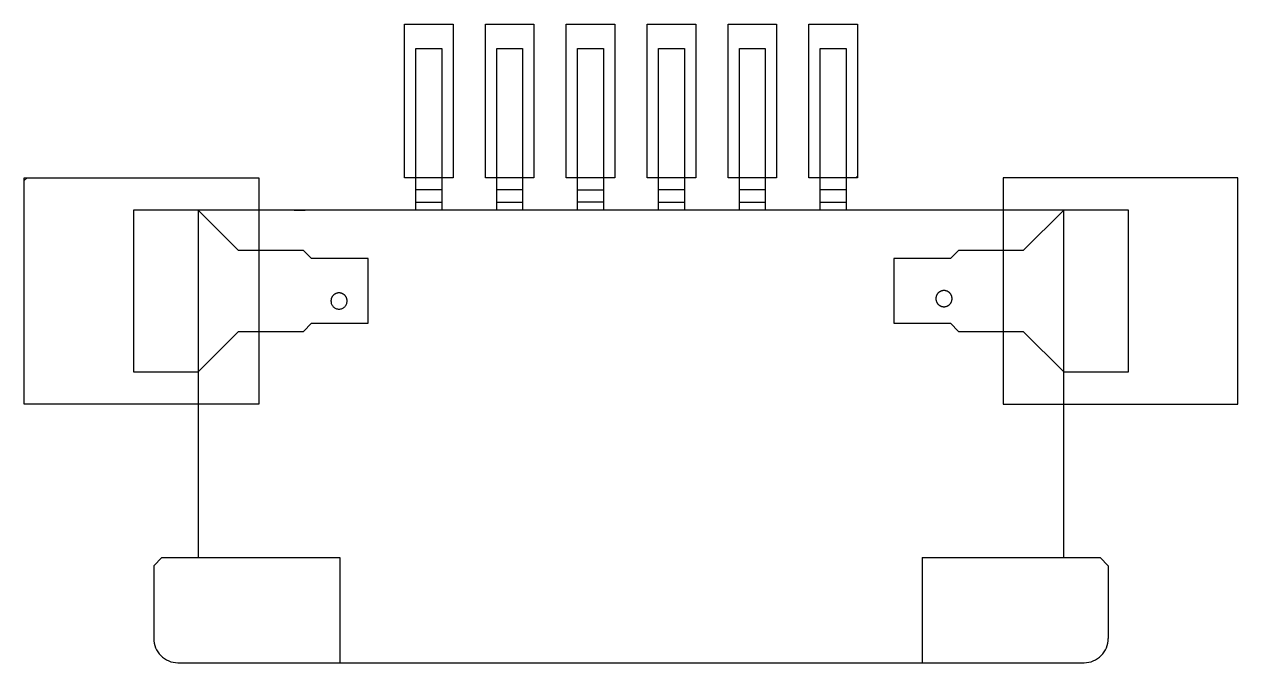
# Model space of a CAD drawing. Header units: millimetres. Extents: x -7.5 to 7.5, y -7 to 1.
import ezdxf

# ---------------------------------------------------------------- set-up
doc = ezdxf.new("R2010")
doc.units = ezdxf.units.MM
doc.linetypes.add('ACAD_ISO03W100', pattern=[30, 12, -18])
doc.layers.get('0').update_dxf_attribs({"true_color": 0xffffff})
doc.layers.add('F.Cu', color=14, linetype='Continuous', true_color=0x800000)
doc.layers.add('F.Fab', color=252, linetype='Continuous', true_color=0xa0a0a4)

msp = doc.modelspace()

# ---------------------------------------------------------------- linework, layer by layer
msp.add_arc((5.6, -6.65), 0.3, 269.9997, 0.0003)
at = {"layer": 'F.Cu'}
for p, q in [((-2.8, 0.95), (-2.2, 0.95)), ((-2.8, -0.95), (-2.8, 0.95)), ((-2.2, 0.95), (-2.2, -0.95)), ((-1.8, 0.95), (-1.2, 0.95)), ((-1.8, -0.95), (-1.8, 0.95)), ((-1.2, 0.95), (-1.2, -0.95)), ((-0.8, 0.95), (-0.2, 0.95)), ((-0.8, -0.95), (-0.8, 0.95)), ((-0.2, 0.95), (-0.2, -0.95)), ((0.2, 0.95), (0.8, 0.95)), ((0.2, -0.95), (0.2, 0.95)), ((0.8, 0.95), (0.8, -0.95)), ((1.2, 0.95), (1.8, 0.95)), ((1.2, -0.95), (1.2, 0.95)), ((1.8, 0.95), (1.8, -0.95)), ((2.2, 0.95), (2.8, 0.95)), ((2.2, -0.95), (2.2, 0.95)), ((2.8, 0.95), (2.8, -0.95)), ((-7.5, -0.985), (-7.465, -0.95)), ((-7.5, -3.75), (-7.5, -0.95)), ((-7.5, -0.95), (-4.6, -0.95)), ((-4.6, -0.95), (-4.6, -3.75)), ((-2.2, -0.95), (-2.8, -0.95)), ((-1.2, -0.95), (-1.8, -0.95)), ((-0.2, -0.95), (-0.8, -0.95)), ((0.8, -0.95), (0.2, -0.95)), ((1.8, -0.95), (1.2, -0.95)), ((2.8, -0.95), (2.2, -0.95)), ((2.781, -0.95), (2.8, -0.931)), ((4.6, -0.95), (4.6, -3.75)), ((7.5, -0.95), (4.6, -0.95)), ((7.5, -3.75), (7.5, -0.95)), ((-4.6, -3.75), (-7.5, -3.75)), ((-4.608, -3.75), (-4.6, -3.742)), ((4.6, -3.75), (7.5, -3.75)), ((7.492, -3.75), (7.5, -3.742))]:
    msp.add_line(p, q, dxfattribs=at)
at = {"layer": 'F.Fab'}
for p, q in [((-2.66, 0.65), (-2.34, 0.65)), ((-2.66, -1.35), (-2.66, 0.65)), ((-2.34, 0.65), (-2.34, -1.35)), ((-1.66, 0.65), (-1.34, 0.65)), ((-1.66, -1.35), (-1.66, 0.65)), ((-1.34, 0.65), (-1.34, -1.35)), ((-0.66, 0.65), (-0.34, 0.65)), ((-0.66, -1.35), (-0.66, 0.65)), ((-0.34, 0.65), (-0.34, -1.35)), ((0.34, 0.65), (0.66, 0.65)), ((0.34, -1.35), (0.34, 0.65)), ((0.66, 0.65), (0.66, -1.35)), ((1.34, 0.65), (1.66, 0.65)), ((1.34, -1.35), (1.34, 0.65)), ((1.66, 0.65), (1.66, -1.35)), ((2.34, 0.65), (2.66, 0.65)), ((2.34, -1.35), (2.34, 0.65)), ((2.66, 0.65), (2.66, -1.35)), ((-2.34, -1.1), (-2.66, -1.1)), ((-1.34, -1.1), (-1.66, -1.1)), ((-0.66, -1.1), (-0.34, -1.1)), ((0.66, -1.1), (0.34, -1.1)), ((1.66, -1.1), (1.34, -1.1)), ((2.66, -1.1), (2.34, -1.1)), ((-2.66, -1.25), (-2.34, -1.25)), ((-1.66, -1.25), (-1.34, -1.25)), ((-0.34, -1.25), (-0.66, -1.25)), ((0.34, -1.25), (0.66, -1.25)), ((1.34, -1.25), (1.66, -1.25)), ((2.34, -1.25), (2.66, -1.25)), ((-6.15, -1.35), (-6.15, -3.35)), ((-5.35, -1.35), (-6.15, -1.35)), ((-5.35, -1.35), (-5.35, -5.65)), ((5.35, -1.35), (-5.35, -1.35)), ((-4.164, -1.35), (-4.026, -1.35)), ((6.15, -1.35), (5.35, -1.35)), ((5.35, -5.65), (5.35, -1.35)), ((6.15, -3.35), (6.15, -1.35)), ((-6.15, -3.35), (-5.35, -3.35)), ((5.35, -3.35), (6.15, -3.35)), ((-5.8, -5.65), (-5.9, -5.75)), ((-5.8, -5.65), (-3.6, -5.65)), ((-3.6, -5.65), (-3.6, -6.95)), ((3.6, -5.65), (3.6, -6.95)), ((3.6, -5.65), (5.8, -5.65)), ((5.801, -5.65), (5.9, -5.75)), ((-5.9, -5.75), (-5.9, -6.65)), ((5.9, -5.75), (5.9, -6.65)), ((-5.6, -6.95), (5.6, -6.95))]:
    msp.add_line(p, q, dxfattribs=at)
at = {"layer": 'F.Fab', "linetype": 'ACAD_ISO03W100'}
for p, q in [((-4.85, -1.85), (-5.35, -1.35)), ((5.35, -1.35), (4.85, -1.85)), ((-4.05, -1.85), (-4.85, -1.85)), ((-3.95, -1.95), (-4.05, -1.85)), ((-3.25, -1.95), (-3.95, -1.95)), ((-3.25, -2.75), (-3.25, -1.95)), ((3.25, -1.95), (3.25, -2.75)), ((3.95, -1.95), (3.25, -1.95)), ((4.05, -1.85), (3.949, -1.95)), ((4.85, -1.85), (4.05, -1.85)), ((-5.351, -3.35), (-4.85, -2.85)), ((-4.85, -2.85), (-4.05, -2.85)), ((-4.05, -2.85), (-3.95, -2.75)), ((-3.95, -2.75), (-3.25, -2.75)), ((3.25, -2.75), (3.95, -2.75)), ((3.95, -2.75), (4.05, -2.85)), ((4.05, -2.85), (4.85, -2.85)), ((4.85, -2.85), (5.35, -3.35))]:
    msp.add_line(p, q, dxfattribs=at)
for centre, radius, start, end in [((-3.609, -2.474), 0.0999, 89.9602, 179.9816), ((-3.609, -2.474), 0.0999, 0.0184, 90.0398), ((3.869, -2.445), 0.0999, 90.0019, 180.0952), ((3.869, -2.445), 0.1, 359.9256, 90.0744), ((-3.609, -2.474), 0.1, 180.0042, 269.957), ((-3.609, -2.474), 0.1, 270.043, 359.9958), ((3.869, -2.445), 0.0999, 179.9811, 270.0189), ((3.869, -2.445), 0.0999, 269.9048, 359.9981)]:
    msp.add_arc(centre, radius, start, end, dxfattribs=at)
at = {"layer": 'F.Fab'}
msp.add_arc((-5.6, -6.65), 0.3, 179.9994, 270, dxfattribs=at)

doc.saveas('drawing.dxf')
